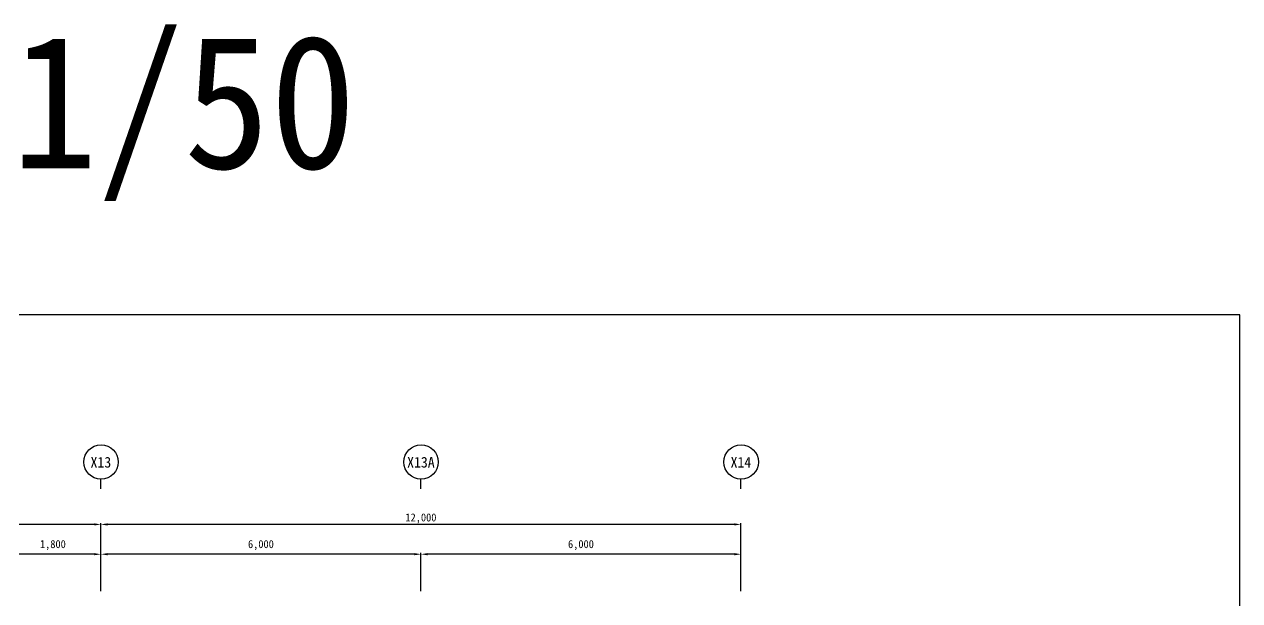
# Model space of a CAD drawing. Header units: millimetres. Extents: x -3836 to 39287, y 33494 to 72930.
# Drawn here: x 13178 to 35964, y 62132 to 72930 of the extents above; entities that cross this region are included whole.
import ezdxf
from ezdxf.enums import TextEntityAlignment as Align

# ---------------------------------------------------------------- set-up
doc = ezdxf.new("R2010")
doc.units = ezdxf.units.MM
doc.layers.add('TX-PAPR', color=2, linetype='Continuous', plot=False)
for name, color, linetype in [('TZ-DIMS', 1, 'Continuous'), ('TZ-LEAL', 1, 'Continuous'), ('TZ-LEAT', 3, 'Continuous'), ('TZ-TEXT', 3, 'Continuous')]:
    doc.layers.add(name, color=color, linetype=linetype)
doc.styles.get("Standard").update_dxf_attribs({"font": 'GulimChe.ttf'})
doc.dimstyles.new('D50', dxfattribs={"dimscale": 50, "dimtxt": 3, "dimasz": 2.5, "dimexe": 0.5, "dimexo": 0.5, "dimgap": 0.5, "dimtad": 1, "dimdec": 0, "dimzin": 1, "dimdsep": 46, "dimlunit": 6, "dimtxsty": 'Standard', "dimcen": 1, "dimclrd": 1, "dimclre": 1, "dimclrt": 3, "dimadec": 0, "dimazin": 0, "dimtfac": 1, "dimtdec": 0, "dimtix": 1, "dimtmove": 2, "dimatfit": 3, "dimfxl": 0, "dimtvp": 2, "dimlwd": -1, "dimlwe": -1, "dimarcsym": 0})

# ---------------------------------------------------------------- blocks, each defined once
blk = doc.blocks.new('*D1908')
at = {"layer": 'DEFPOINTS', "color": 0, "ltscale": 0.1}
for p in [(14614, 63561), (14614, 62285), (26614, 62285)]:
    blk.add_point(p, dxfattribs=at)
at = {"layer": 'TZ-DIMS', "color": 1, "ltscale": 0.1}
for p, q in [((14614, 62310), (14614, 63586)), ((26614, 62310), (26614, 63586)), ((26489, 63561), (14739, 63561))]:
    blk.add_line(p, q, dxfattribs=at)
for points in [[(14739, 63581), (14739, 63540), (14614, 63561)], [(26489, 63581), (26489, 63540), (26614, 63561)]]:
    blk.add_solid(points, dxfattribs=at)
at = {"layer": 'TZ-DIMS', "color": 3, "ltscale": 0.1, "insert": (20614, 63672), "char_height": 150, "attachment_point": 5, "rotation": 0}
blk.add_mtext('12,000', dxfattribs=at)
blk = doc.blocks.new('*D1909')
at = {"layer": 'DEFPOINTS', "color": 0, "ltscale": 0.1}
for p in [(3614, 63561), (3614, 62285), (14614, 62285)]:
    blk.add_point(p, dxfattribs=at)
at = {"layer": 'TZ-DIMS', "color": 1, "ltscale": 0.1}
for p, q in [((3614, 62310), (3614, 63586)), ((14614, 62310), (14614, 63586)), ((14489, 63561), (3739, 63561))]:
    blk.add_line(p, q, dxfattribs=at)
for points in [[(3739, 63581), (3739, 63540), (3614, 63561)], [(14489, 63581), (14489, 63540), (14614, 63561)]]:
    blk.add_solid(points, dxfattribs=at)
at = {"layer": 'TZ-DIMS', "color": 3, "ltscale": 0.1, "insert": (9114, 63672), "char_height": 150, "attachment_point": 5, "rotation": 0}
blk.add_mtext('11,000', dxfattribs=at)
blk = doc.blocks.new('*D1910')
at = {"layer": 'DEFPOINTS', "color": 0, "ltscale": 0.1}
for p in [(20614, 63002), (20614, 62285), (26614, 62285)]:
    blk.add_point(p, dxfattribs=at)
at = {"layer": 'TZ-DIMS', "color": 1, "ltscale": 0.1}
for p, q in [((20614, 62310), (20614, 63027)), ((26489, 63002), (20739, 63002)), ((26614, 62310), (26614, 63027))]:
    blk.add_line(p, q, dxfattribs=at)
for points in [[(20739, 63023), (20739, 62982), (20614, 63002)], [(26489, 63023), (26489, 62982), (26614, 63002)]]:
    blk.add_solid(points, dxfattribs=at)
at = {"layer": 'TZ-DIMS', "color": 3, "ltscale": 0.1, "insert": (23614, 63173), "char_height": 150, "attachment_point": 5, "rotation": 0}
blk.add_mtext('6,000', dxfattribs=at)
blk = doc.blocks.new('*D1911')
at = {"layer": 'DEFPOINTS', "color": 0, "ltscale": 0.1}
for p in [(14614, 63002), (14614, 62285), (20614, 62285)]:
    blk.add_point(p, dxfattribs=at)
at = {"layer": 'TZ-DIMS', "color": 1, "ltscale": 0.1}
for p, q in [((14614, 62310), (14614, 63027)), ((20489, 63002), (14739, 63002)), ((20614, 62310), (20614, 63027))]:
    blk.add_line(p, q, dxfattribs=at)
for points in [[(14739, 63023), (14739, 62982), (14614, 63002)], [(20489, 63023), (20489, 62982), (20614, 63002)]]:
    blk.add_solid(points, dxfattribs=at)
at = {"layer": 'TZ-DIMS', "color": 3, "ltscale": 0.1, "insert": (17614, 63173), "char_height": 150, "attachment_point": 5, "rotation": 0}
blk.add_mtext('6,000', dxfattribs=at)
blk = doc.blocks.new('*D1912')
at = {"layer": 'DEFPOINTS', "color": 0, "ltscale": 0.1}
for p in [(12814, 63002), (12814, 62285), (14614, 62285)]:
    blk.add_point(p, dxfattribs=at)
at = {"layer": 'TZ-DIMS', "color": 1, "ltscale": 0.1}
for p, q in [((12814, 62310), (12814, 63027)), ((14489, 63002), (12939, 63002)), ((14614, 62310), (14614, 63027))]:
    blk.add_line(p, q, dxfattribs=at)
for points in [[(12939, 63023), (12939, 62982), (12814, 63002)], [(14489, 63023), (14489, 62982), (14614, 63002)]]:
    blk.add_solid(points, dxfattribs=at)
at = {"layer": 'TZ-DIMS', "color": 3, "ltscale": 0.1, "insert": (13714, 63173), "char_height": 150, "attachment_point": 5, "rotation": 0}
blk.add_mtext('1,800', dxfattribs=at)

msp = doc.modelspace()

# ---------------------------------------------------------------- linework, layer by layer
at = {"layer": 'TX-PAPR'}
msp.add_lwpolyline([(-3835.8, 41684.2), (35964.2, 41684.2), (35964.2, 67484.2), (-3835.8, 67484.2)], close=True, dxfattribs=at)
at = {"layer": 'TZ-LEAL', "ltscale": 0.1}
for p, q in [((14613.5, 64226.8), (14613.5, 64406.6)), ((20613.5, 64226.8), (20613.5, 64406.6)), ((26613.5, 64226.8), (26613.5, 64406.6))]:
    msp.add_line(p, q, dxfattribs=at)
for centre in [(14616.7, 64730.1), (20616.7, 64730.1), (26616.7, 64730.1)]:
    msp.add_circle(centre, 323.5, dxfattribs=at)

# ---------------------------------------------------------------- texts
at = {"layer": 'TZ-LEAT', "ltscale": 0.1}
for s, p in [('X13', (14613.4, 64725.8)), ('X13A', (20613.4, 64725.8)), ('X14', (26613.4, 64725.8))]:
    msp.add_text(s, height=200, dxfattribs=at).set_placement(p, align=Align.MIDDLE_CENTER)
at = {"layer": 'TZ-TEXT'}
msp.add_text('1/50', height=2500, dxfattribs=at).set_placement((16167.2, 71479.2), align=Align.MIDDLE_CENTER)

# ---------------------------------------------------------------- dimensions: what is measured, and where the dimension line sits
at = {"layer": 'TZ-DIMS', "ltscale": 0.1}
for base, p1, p2, picture, middle in [((3613.5, 63560.5), (14613.5, 62284.7), (3613.5, 62284.7), '*D1909', (9113.5, 63671.7)), ((14613.5, 63560.5), (26613.5, 62284.7), (14613.5, 62284.7), '*D1908', (20613.5, 63671.7))]:
    dim = msp.add_linear_dim(base=base, p1=p1, p2=p2, angle=180, dimstyle='D50', dxfattribs=at)
    dim.commit()
    dim.dimension.update_dxf_attribs({"geometry": picture, "text_midpoint": middle})
for base, p1, p2, picture, middle in [((12813.5, 63002.4), (14613.5, 62284.7), (12813.5, 62284.7), '*D1912', (13713.5, 63173.1)), ((14613.5, 63002.4), (20613.5, 62284.7), (14613.5, 62284.7), '*D1911', (17613.5, 63173)), ((20613.5, 63002.4), (26613.5, 62284.7), (20613.5, 62284.7), '*D1910', (23613.5, 63173))]:
    dim = msp.add_linear_dim(base=base, p1=p1, p2=p2, angle=180, dimstyle='D50', dxfattribs=at)
    dim.commit()
    dim.dimension.update_dxf_attribs({"geometry": picture, "text_midpoint": middle, "dimtype": 160})

doc.saveas('drawing.dxf')
